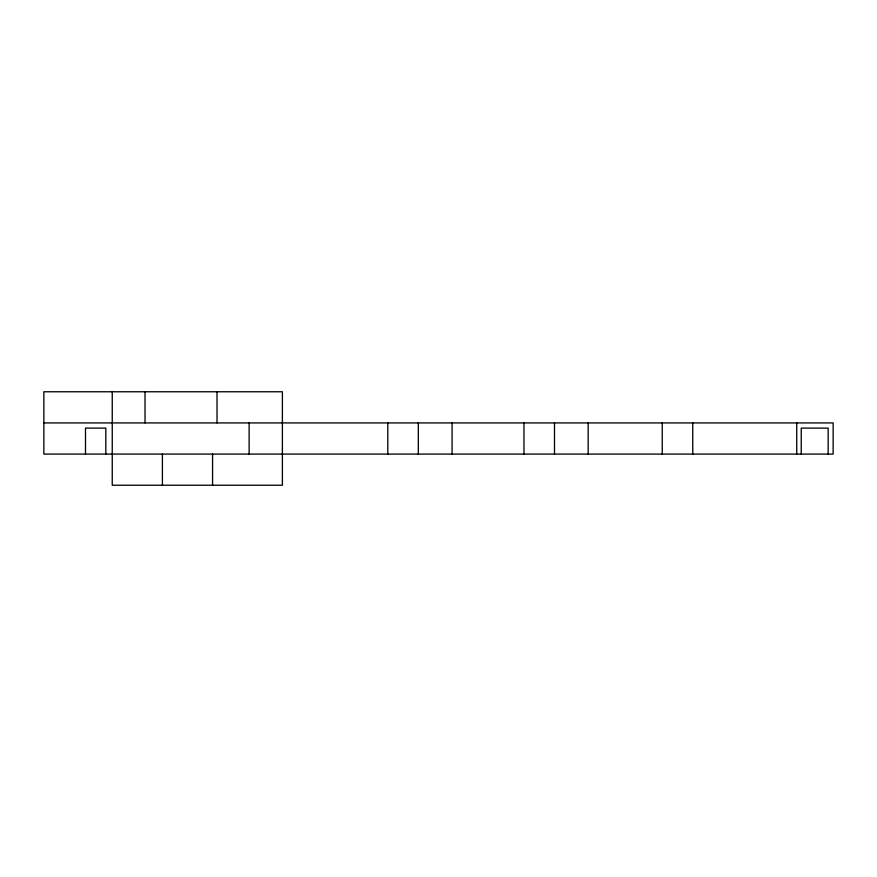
<?xml version="1.0" encoding="UTF-8"?>
<svg xmlns="http://www.w3.org/2000/svg" width="877" height="877" viewBox="0 0 877 877"><rect width="100%" height="100%" fill="white"/><g stroke="black" fill="none" stroke-linecap="round" stroke-linejoin="round"><path stroke-width="1.32" d="M43.85 422.922L833.15 422.922L833.15 454.078L43.85 454.078L43.85 391.767L282.394 391.767L282.394 485.233L112.245 485.233L112.245 391.767M828.162 454.078L828.162 428.119L801.238 428.119L801.238 454.078M796.733 422.922L796.733 454.078M692.753 422.922L692.753 454.078M662.245 422.922L662.245 454.078M588.171 422.922L588.171 454.078M554.494 422.922L554.494 454.078M523.975 422.922L523.975 454.078M452.072 422.922L452.072 454.078M418.318 422.922L418.318 454.078M387.798 422.922L387.798 454.078M249.123 422.922L249.123 454.078M217.014 391.767L217.014 422.922M212.574 454.078L212.574 485.233M162.409 454.078L162.409 485.233M145.023 391.767L145.023 422.922M105.81 454.078L105.81 428.119L85.497 428.119L85.497 454.078"/></g></svg>
